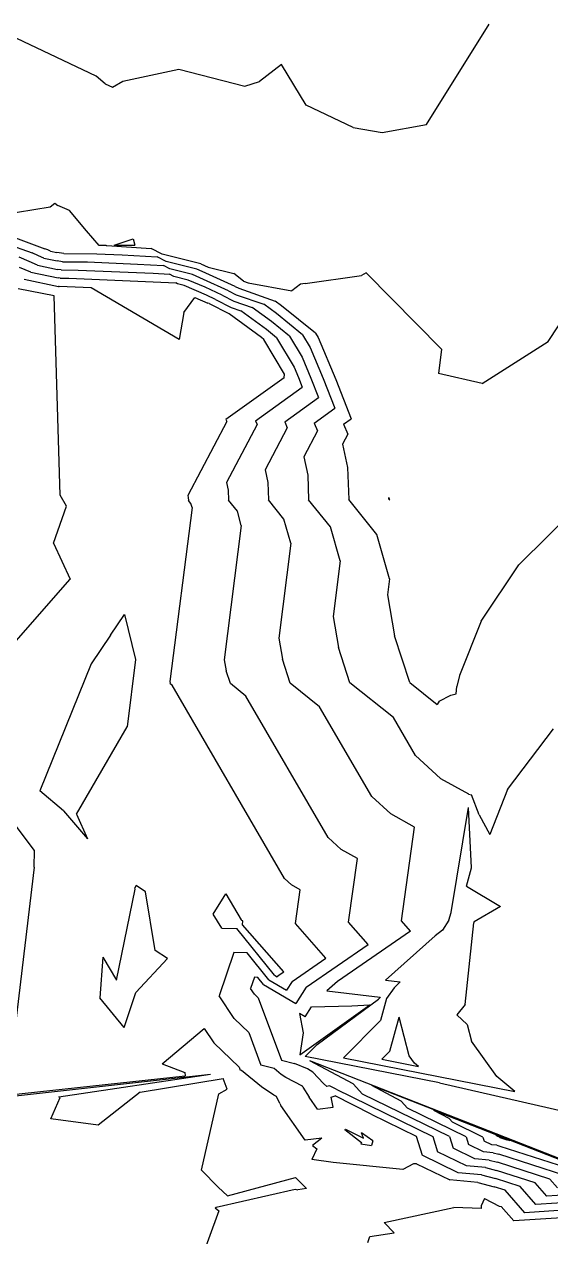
# Model space of a CAD drawing. Header units: metres. Extents: x -1120501 to 1198934, y -4928884 to 66998.
# Drawn here: x -570.5 to -509.7, y -336.7 to -196.8 of the extents above; entities that cross this region are included whole.
import ezdxf

# ---------------------------------------------------------------- set-up
doc = ezdxf.new("R2010")
doc.units = ezdxf.units.M
doc.layers.add('SURF2CONTOURS', color=7, linetype='Continuous', lineweight=0)

msp = doc.modelspace()

# ---------------------------------------------------------------- linework, layer by layer
at = {"color": 7, "lineweight": 0}
msp.add_circle((-684.64, 190.5), 66807.04, dxfattribs=at)
at = {"layer": 'SURF2CONTOURS', "color": 4, "linetype": 'Continuous', "lineweight": -3}
for p, q in [((-524.04, -208.34, 254), (-516.81, -196.78, 254)), ((-562.16, -202.79, 254), (-571.32, -198.42, 254)), ((-540.79, -201.43, 254), (-543.34, -203.4, 254)), ((-537.94, -206.13, 254), (-540.79, -201.43, 254)), ((-561.13, -203.67, 254), (-562.16, -202.79, 254)), ((-559.08, -203.35, 254), (-552.62, -201.97, 254)), ((-552.62, -201.97, 254), (-545.02, -203.93, 254)), ((-561.13, -203.67, 254), (-560.28, -204.05, 254)), ((-560.28, -204.05, 254), (-559.08, -203.35, 254)), ((-545.02, -203.93, 254), (-543.34, -203.4, 254)), ((-532.53, -208.71, 254), (-537.94, -206.13, 254)), ((-529.17, -209.29, 254), (-524.04, -208.34, 254)), ((-532.53, -208.71, 254), (-529.17, -209.29, 254)), ((-572.4, -221.1, 253), (-568.08, -222.68, 253)), ((-569.91, -224.17, 252), (-571.06, -223.66, 252)), ((-567.73, -222.83, 253), (-568.08, -222.68, 253)), ((-567.43, -222.96, 253), (-567.73, -222.83, 253)), ((-567.43, -222.96, 253), (-566.72, -223.11, 253)), ((-565.88, -223.23, 253), (-566.72, -223.11, 253)), ((-565.88, -223.23, 253), (-562.09, -223.27, 253)), ((-562.09, -223.27, 253), (-559.17, -223.39, 253)), ((-559.17, -223.39, 253), (-555.12, -223.64, 253)), ((-554.1, -224.16, 253), (-555.12, -223.64, 253)), ((-568.95, -224.58, 252), (-569.91, -224.17, 252)), ((-568.95, -224.58, 252), (-566.61, -225.07, 252)), ((-566.19, -225.13, 252), (-566.61, -225.07, 252)), ((-566.19, -225.13, 252), (-564.26, -225.15, 252)), ((-564.26, -225.15, 252), (-555.61, -225.52, 252)), ((-550.57, -225.04, 253), (-554.1, -224.16, 253)), ((-549.92, -225.32, 253), (-550.57, -225.04, 253)), ((-570.47, -226.2, 251), (-566.5, -227.03, 251)), ((-555.61, -225.52, 252), (-553.69, -225.64, 252)), ((-553.21, -225.88, 252), (-553.69, -225.64, 252)), ((-551.54, -226.3, 252), (-553.21, -225.88, 252)), ((-549.61, -227.13, 252), (-551.54, -226.3, 252)), ((-546.13, -227.04, 253), (-549.92, -225.32, 253)), ((-567.01, -228.11, 251), (-571.17, -227.31, 251)), ((-566.49, -227.03, 251), (-566.5, -227.03, 251)), ((-566.49, -227.03, 251), (-566.42, -227.03, 251)), ((-562.74, -227.19, 251), (-566.42, -227.03, 251)), ((-552.59, -233.16, 251), (-562.74, -227.19, 251)), ((-547.63, -228.03, 252), (-549.61, -227.13, 252)), ((-547.63, -228.03, 252), (-546.29, -228.72, 252)), ((-546.13, -227.04, 253), (-545.71, -227.25, 253)), ((-545.71, -227.25, 253), (-541.5, -228.74, 253)), ((-566.34, -251.13, 251), (-567.01, -228.11, 251)), ((-552.04, -230.06, 251), (-550.79, -228.3, 251)), ((-550.79, -228.3, 251), (-549.3, -228.95, 251)), ((-549.13, -229.02, 251), (-549.3, -228.95, 251)), ((-549.13, -229.02, 251), (-546.87, -230.18, 251)), ((-546.29, -228.72, 252), (-544.16, -229.47, 252)), ((-541.94, -231.1, 252), (-544.16, -229.47, 252)), ((-540.78, -229.27, 253), (-541.5, -228.74, 253)), ((-536.87, -232.43, 253), (-540.78, -229.27, 253)), ((-552.04, -230.06, 251), (-552.59, -233.16, 251)), ((-546.87, -230.18, 251), (-546.81, -230.21, 251)), ((-543.11, -232.93, 251), (-546.81, -230.21, 251)), ((-539.85, -232.79, 252), (-541.94, -231.1, 252)), ((-542.84, -233.15, 251), (-543.11, -232.93, 251)), ((-540.45, -237.15, 251), (-542.84, -233.15, 251)), ((-539.85, -232.79, 252), (-538.41, -235.21, 252)), ((-536.87, -232.43, 253), (-536.57, -232.93, 253)), ((-536.57, -232.93, 253), (-534.53, -237.76, 253)), ((-538.41, -235.21, 252), (-537.4, -237.61, 252)), ((-540.49, -237.58, 251), (-547.19, -242.41, 251)), ((-540.49, -237.58, 251), (-540.45, -237.15, 251)), ((-537.4, -237.61, 252), (-536.51, -239.87, 252)), ((-534.53, -237.76, 253), (-532.74, -242.31, 253)), ((-540.41, -242.68, 252), (-536.51, -239.87, 252)), ((-547.1, -242.62, 251), (-551.59, -251.17, 251)), ((-547.19, -242.41, 251), (-547.1, -242.62, 251)), ((-540.12, -243.35, 252), (-542.67, -248.2, 252)), ((-540.41, -242.68, 252), (-540.12, -243.35, 252)), ((-533.62, -242.95, 253), (-532.74, -242.31, 253)), ((-533.62, -242.95, 253), (-533.14, -244.07, 253)), ((-533.14, -244.07, 253), (-533.75, -245.23, 253)), ((-533.75, -245.23, 253), (-533.16, -247.95, 253)), ((-542.67, -248.2, 252), (-542.35, -249.68, 252)), ((-533.16, -247.95, 253), (-533.03, -251.62, 253)), ((-542.35, -249.68, 252), (-542.28, -251.68, 252)), ((-565.58, -252.4, 251), (-566.34, -251.13, 251)), ((-551.59, -251.17, 251), (-551.54, -251.41, 251)), ((-551.54, -251.41, 251), (-551.53, -251.74, 251)), ((-551.24, -252.09, 251), (-551.53, -251.74, 251)), ((-540.5, -253.88, 252), (-542.28, -251.68, 252)), ((-529.77, -255.66, 253), (-533.03, -251.62, 253)), ((-513.4, -259.16, 253), (-505.55, -251.37, 253)), ((-567.08, -256.67, 251), (-565.58, -252.4, 251)), ((-551.11, -252.55, 251), (-553.65, -272.63, 251)), ((-551.11, -252.55, 251), (-551.24, -252.09, 251)), ((-539.72, -256.66, 252), (-540.5, -253.88, 252)), ((-528.32, -260.78, 253), (-529.77, -255.66, 253)), ((-567.08, -256.67, 251), (-565.17, -260.82, 251)), ((-539.72, -256.66, 252), (-541.11, -267.64, 252)), ((-517.74, -265.67, 253), (-513.4, -259.16, 253)), ((-579.72, -277.4, 251), (-565.17, -260.82, 251)), ((-528.32, -260.78, 253), (-528.56, -262.64, 253)), ((-528.56, -262.64, 253), (-527.73, -267.35, 253)), ((-560.51, -267.29, 251), (-558.89, -264.88, 251)), ((-558.89, -264.88, 251), (-557.64, -270.1, 251)), ((-517.74, -265.67, 253), (-520.26, -271.94, 253)), ((-560.51, -267.29, 251), (-562.74, -270.59, 251)), ((-541.11, -267.64, 252), (-540.68, -270.06, 252)), ((-525.99, -272.75, 253), (-527.73, -267.35, 253)), ((-539.78, -272.84, 252), (-540.68, -270.06, 252)), ((-562.74, -270.59, 251), (-568.66, -285.24, 251)), ((-557.64, -270.1, 251), (-558.59, -277.86, 251)), ((-553.65, -272.63, 251), (-553.63, -272.77, 251)), ((-553.58, -272.92, 251), (-553.63, -272.77, 251)), ((-536.38, -275.55, 252), (-539.78, -272.84, 252)), ((-525.99, -272.75, 253), (-522.81, -275.29, 253)), ((-520.26, -271.94, 253), (-520.56, -273.19, 253)), ((-553.39, -273.07, 251), (-553.58, -272.92, 251)), ((-540.42, -295.38, 251), (-553.39, -273.07, 251)), ((-522.6, -274.89, 253), (-521.24, -274.21, 253)), ((-521.24, -274.21, 253), (-520.64, -274.05, 253)), ((-520.64, -274.05, 253), (-520.56, -273.19, 253)), ((-530.37, -285.9, 252), (-536.38, -275.55, 252)), ((-522.6, -274.89, 253), (-522.81, -275.29, 253)), ((-564.45, -287.96, 251), (-558.59, -277.86, 251)), ((-569.27, -292.15, 251), (-575.88, -283.48, 251)), ((-565.93, -287.55, 251), (-568.66, -285.24, 251)), ((-528.15, -287.92, 252), (-530.37, -285.9, 252)), ((-565.93, -287.55, 251), (-563.18, -290.8, 251)), ((-564.45, -287.96, 251), (-563.18, -290.8, 251)), ((-525.43, -289.44, 252), (-528.15, -287.92, 252)), ((-526.93, -300.26, 252), (-525.43, -289.44, 252)), ((-569.31, -294.05, 251), (-569.27, -292.15, 251)), ((-569.31, -294.05, 251), (-571.48, -312.15, 251)), ((-539.62, -296.11, 251), (-540.42, -295.38, 251)), ((-538.64, -296.66, 251), (-539.62, -296.11, 251)), ((-539.18, -300.57, 251), (-538.64, -296.66, 251)), ((-535.65, -304.56, 251), (-539.18, -300.57, 251)), ((-525.89, -301.44, 252), (-526.93, -300.26, 252)), ((-525.89, -301.44, 252), (-534.33, -307.25, 252)), ((-546.28, -303.92, 251), (-547.99, -308.9, 251)), ((-544.73, -303.95, 251), (-546.28, -303.92, 251)), ((-542.23, -307.05, 251), (-544.73, -303.95, 251)), ((-539.54, -307.24, 251), (-535.65, -304.56, 251)), ((-542.23, -307.05, 251), (-540.2, -308.26, 251)), ((-539.54, -307.24, 251), (-540.2, -308.26, 251)), ((-534.33, -307.25, 252), (-535.54, -308.32, 252)), ((-546.25, -311.54, 251), (-547.99, -308.9, 251)), ((-535.54, -308.32, 252), (-529.4, -309.07, 252)), ((-529.58, -309.31, 252), (-529.45, -309.12, 252)), ((-529.4, -309.07, 252), (-529.45, -309.12, 252)), ((-538.67, -315.7, 252), (-530.59, -309.93, 252)), ((-538.06, -311.33, 252), (-537.32, -310.19, 252)), ((-537.32, -310.19, 252), (-532.66, -310.05, 252)), ((-536.68, -314.53, 252), (-529.58, -309.31, 252)), ((-532.66, -310.05, 252), (-530.59, -309.93, 252)), ((-546.25, -311.54, 251), (-544.57, -313.14, 251)), ((-538.06, -311.33, 252), (-538.71, -310.94, 252)), ((-538.71, -310.94, 252), (-538.29, -313.16, 252)), ((-528.29, -315.31, 253), (-527.21, -311.35, 253)), ((-526.05, -315.82, 253), (-527.21, -311.35, 253)), ((-544.57, -313.14, 251), (-543.17, -316.91, 251)), ((-538.29, -313.16, 252), (-538.67, -315.7, 252)), ((-536.68, -314.53, 252), (-538.05, -315.9, 252)), ((-522.56, -318.94, 252), (-538.05, -315.9, 252)), ((-529.21, -316.23, 253), (-528.29, -315.31, 253)), ((-529.21, -316.23, 253), (-524.98, -317.06, 253)), ((-525.42, -316.69, 253), (-526.05, -315.82, 253)), ((-541.64, -317.31, 251), (-543.17, -316.91, 251)), ((-540.81, -318, 251), (-541.64, -317.31, 251)), ((-477.15, -340.08, 252), (-537.53, -316.41, 252)), ((-532.5, -319.05, 252), (-537.53, -316.41, 252)), ((-524.98, -317.06, 253), (-525.42, -316.69, 253)), ((-540.28, -318.35, 251), (-540.81, -318, 251)), ((-538.37, -319.33, 251), (-540.28, -318.35, 251)), ((-522.56, -318.94, 252), (-500.99, -323.9, 252)), ((-538.31, -319.46, 251), (-538.37, -319.33, 251)), ((-538.31, -319.46, 251), (-537.61, -320.61, 251)), ((-532.5, -319.05, 252), (-531.44, -320.25, 252)), ((-521.39, -325.15, 252), (-531.44, -320.25, 252)), ((-536.64, -321.99, 251), (-537.61, -320.61, 251)), ((-536.64, -321.99, 251), (-534.81, -321.77, 251)), ((-535.05, -320.59, 251), (-534.58, -320.46, 251)), ((-534.81, -321.77, 251), (-535.05, -320.59, 251)), ((-530.42, -322.58, 251), (-534.58, -320.46, 251)), ((-530.42, -322.58, 251), (-525.25, -325.1, 251)), ((-501.99, -330.44, 253), (-523.21, -322.13, 253)), ((-521.45, -323.05, 253), (-523.21, -322.13, 253)), ((-521.45, -323.05, 253), (-521.07, -323.48, 253)), ((-533.46, -324.35, 251), (-533.41, -324.3, 251)), ((-533.46, -324.35, 251), (-531.56, -325.85, 251)), ((-533.41, -324.3, 251), (-531.33, -325.35, 251)), ((-517.54, -325.2, 253), (-521.07, -323.48, 253)), ((-531.56, -325.85, 251), (-531.64, -326, 251)), ((-531.64, -326, 251), (-530.41, -326.18, 251)), ((-530.23, -325.64, 251), (-531.56, -324.7, 251)), ((-531.33, -325.35, 251), (-531.56, -324.7, 251)), ((-530.23, -325.64, 251), (-530.41, -326.18, 251)), ((-525.25, -325.1, 251), (-524.57, -327.31, 251)), ((-521.39, -325.15, 252), (-520.98, -326.49, 252)), ((-517.54, -325.2, 253), (-517.4, -325.67, 253)), ((-516.51, -326.1, 253), (-517.4, -325.67, 253)), ((-520.41, -329.33, 251), (-524.57, -327.31, 251)), ((-518.46, -327.71, 252), (-520.98, -326.49, 252)), ((-515.93, -326.15, 253), (-516.51, -326.1, 253)), ((-515.93, -326.15, 253), (-515.59, -326.24, 253)), ((-515.59, -326.24, 253), (-506.93, -329.03, 253)), ((-516.81, -327.87, 252), (-518.46, -327.71, 252)), ((-516.81, -327.87, 252), (-515.85, -328.12, 252)), ((-509.81, -330.06, 252), (-515.85, -328.12, 252)), ((-517.7, -329.58, 251), (-520.41, -329.33, 251)), ((-517.7, -329.58, 251), (-516.1, -329.99, 251)), ((-513.24, -330.91, 251), (-516.1, -329.99, 251)), ((-508.92, -331.08, 252), (-509.81, -330.06, 252)), ((-511.44, -332.98, 251), (-513.24, -330.91, 251)), ((-517.36, -332.3, 250), (-517.74, -333.15, 250)), ((-517.36, -332.3, 250), (-515.67, -333.19, 250)), ((-506.27, -332.64, 251), (-511.44, -332.98, 251)), ((-528.95, -335.07, 250), (-520.9, -333.32, 250)), ((-517.73, -333.44, 250), (-520.9, -333.32, 250)), ((-517.74, -333.15, 250), (-517.73, -333.44, 250)), ((-515.67, -333.19, 250), (-515.42, -333.21, 250)), ((-515.42, -333.21, 250), (-513.96, -334.89, 250)), ((-506.16, -334.37, 250), (-513.96, -334.89, 250)), ((-528.95, -335.07, 250), (-527.77, -336.26, 250)), ((-530.81, -337.37, 250), (-530.59, -336.67, 250)), ((-530.59, -336.67, 250), (-527.77, -336.26, 250))]:
    msp.add_line(p, q, dxfattribs=at)
at = {"layer": 'SURF2CONTOURS', "color": 2, "linetype": 'Continuous', "lineweight": -3}
for p, q in [((-573.11, -218.77, 253.5), (-567.46, -217.86, 253.5)), ((-567.46, -217.86, 253.5), (-566.92, -217.41, 253.5)), ((-566.92, -217.41, 253.5), (-566.59, -217.69, 253.5)), ((-565.26, -218.28, 253.5), (-566.59, -217.69, 253.5)), ((-563.29, -220.63, 253.5), (-565.26, -218.28, 253.5)), ((-561.81, -222.3, 253.5), (-563.29, -220.63, 253.5)), ((-572.58, -222.07, 252.5), (-569.57, -223.17, 252.5)), ((-561.31, -222.32, 253.5), (-561.81, -222.3, 253.5)), ((-561.01, -222.33, 253.5), (-561.31, -222.32, 253.5)), ((-561.01, -222.33, 253.5), (-560.95, -222.33, 253.5)), ((-560.95, -222.33, 253.5), (-555.83, -222.65, 253.5)), ((-560.1, -222.28, 253.5), (-557.91, -221.53, 253.5)), ((-560.1, -222.28, 253.5), (-557.69, -222.26, 253.5)), ((-557.91, -221.53, 253.5), (-557.69, -222.26, 253.5)), ((-568.82, -223.5, 252.5), (-569.57, -223.17, 252.5)), ((-568.19, -223.77, 252.5), (-568.82, -223.5, 252.5)), ((-568.19, -223.77, 252.5), (-566.66, -224.09, 252.5)), ((-554.55, -223.3, 253.5), (-555.83, -222.65, 253.5)), ((-550.09, -224.41, 253.5), (-554.55, -223.3, 253.5)), ((-569.71, -225.39, 251.5), (-571.01, -224.84, 251.5)), ((-566.04, -224.18, 252.5), (-566.66, -224.09, 252.5)), ((-566.04, -224.18, 252.5), (-563.17, -224.21, 252.5)), ((-563.17, -224.21, 252.5), (-557.39, -224.46, 252.5)), ((-557.39, -224.46, 252.5), (-554.41, -224.64, 252.5)), ((-553.66, -225.02, 252.5), (-554.41, -224.64, 252.5)), ((-551.06, -225.67, 252.5), (-553.66, -225.02, 252.5)), ((-550.08, -224.41, 253.5), (-550.09, -224.41, 253.5)), ((-550.08, -224.41, 253.5), (-549.23, -224.8, 253.5)), ((-549.23, -224.8, 253.5), (-546.27, -225.53, 253.5)), ((-569.71, -225.39, 251.5), (-566.56, -226.05, 251.5)), ((-566.34, -226.08, 251.5), (-566.56, -226.05, 251.5)), ((-566.34, -226.08, 251.5), (-565.34, -226.09, 251.5)), ((-565.34, -226.09, 251.5), (-553.83, -226.58, 251.5)), ((-553.83, -226.58, 251.5), (-552.98, -226.64, 251.5)), ((-552.77, -226.74, 251.5), (-552.98, -226.64, 251.5)), ((-549.77, -226.23, 252.5), (-551.06, -225.67, 252.5)), ((-546.88, -227.53, 252.5), (-549.77, -226.23, 252.5)), ((-545.18, -226.42, 253.5), (-546.27, -225.53, 253.5)), ((-545.18, -226.42, 253.5), (-544.62, -226.63, 253.5)), ((-544.62, -226.63, 253.5), (-539.59, -227.56, 253.5)), ((-538.06, -226.68, 253.5), (-538.59, -226.79, 253.5)), ((-538.06, -226.68, 253.5), (-531.56, -225.79, 253.5)), ((-531.03, -225.48, 253.5), (-531.56, -225.79, 253.5)), ((-522.33, -234.27, 253.5), (-531.03, -225.48, 253.5)), ((-552.02, -226.93, 251.5), (-552.77, -226.74, 251.5)), ((-549.45, -228.04, 251.5), (-552.02, -226.93, 251.5)), ((-548.38, -228.53, 251.5), (-549.45, -228.04, 251.5)), ((-546.88, -227.53, 252.5), (-546, -227.99, 252.5)), ((-546, -227.99, 252.5), (-542.83, -229.1, 252.5)), ((-538.59, -226.79, 253.5), (-539.59, -227.56, 253.5)), ((-510.01, -233.4, 253.5), (-506.13, -227.48, 253.5)), ((-548.38, -228.53, 251.5), (-546.58, -229.45, 251.5)), ((-546.58, -229.45, 251.5), (-545.48, -229.84, 251.5)), ((-541.36, -230.18, 252.5), (-542.83, -229.1, 252.5)), ((-542.53, -232.01, 251.5), (-545.48, -229.84, 251.5)), ((-538.36, -232.61, 252.5), (-541.36, -230.18, 252.5)), ((-541.35, -232.97, 251.5), (-542.53, -232.01, 251.5)), ((-541.35, -232.97, 251.5), (-539.33, -236.35, 251.5)), ((-538.36, -232.61, 252.5), (-537.49, -234.07, 252.5)), ((-517.64, -238.23, 253.5), (-510.01, -233.4, 253.5)), ((-537.49, -234.07, 252.5), (-535.96, -237.68, 252.5)), ((-522.33, -234.27, 253.5), (-522.66, -237.07, 253.5)), ((-539.33, -236.35, 251.5), (-538.83, -237.53, 251.5)), ((-538.83, -237.53, 251.5), (-538.39, -238.65, 251.5)), ((-535.96, -237.68, 252.5), (-534.62, -241.09, 252.5)), ((-517.64, -238.23, 253.5), (-522.66, -237.07, 253.5)), ((-543.8, -242.55, 251.5), (-538.39, -238.65, 251.5)), ((-537.02, -242.81, 252.5), (-534.62, -241.09, 252.5)), ((-543.61, -242.99, 251.5), (-547.13, -249.68, 251.5)), ((-543.8, -242.55, 251.5), (-543.61, -242.99, 251.5)), ((-537.02, -242.81, 252.5), (-536.63, -243.71, 252.5)), ((-536.63, -243.71, 252.5), (-538.21, -246.72, 252.5)), ((-538.21, -246.72, 252.5), (-537.76, -248.81, 252.5)), ((-537.76, -248.81, 252.5), (-537.65, -251.65, 252.5)), ((-547.13, -249.68, 251.5), (-546.95, -250.54, 251.5)), ((-546.95, -250.54, 251.5), (-546.9, -251.71, 251.5)), ((-545.87, -252.99, 251.5), (-546.9, -251.71, 251.5)), ((-535.14, -254.77, 252.5), (-537.65, -251.65, 252.5)), ((-528.38, -251.51, 253.5), (-528.41, -251.38, 253.5)), ((-528.4, -251.59, 253.5), (-528.41, -251.38, 253.5)), ((-528.4, -251.59, 253.5), (-528.34, -251.66, 253.5)), ((-528.29, -251.62, 253.5), (-528.38, -251.51, 253.5)), ((-528.35, -251.65, 253.5), (-528.29, -251.62, 253.5)), ((-528.34, -251.66, 253.5), (-528.35, -251.65, 253.5)), ((-545.42, -254.61, 251.5), (-545.87, -252.99, 251.5)), ((-545.42, -254.61, 251.5), (-547.38, -270.14, 251.5)), ((-534.02, -258.72, 252.5), (-535.14, -254.77, 252.5)), ((-534.02, -258.72, 252.5), (-534.83, -265.14, 252.5)), ((-534.83, -265.14, 252.5), (-534.21, -268.71, 252.5)), ((-532.89, -272.79, 252.5), (-534.21, -268.71, 252.5)), ((-547.38, -270.14, 251.5), (-547.16, -271.41, 251.5)), ((-546.68, -272.88, 251.5), (-547.16, -271.41, 251.5)), ((-527.88, -276.79, 252.5), (-532.89, -272.79, 252.5)), ((-544.89, -274.31, 251.5), (-546.68, -272.88, 251.5)), ((-535.39, -290.64, 251.5), (-544.89, -274.31, 251.5)), ((-525.34, -281.16, 252.5), (-527.88, -276.79, 252.5)), ((-514.71, -285.1, 252.5), (-509.4, -278.1, 252.5)), ((-522.42, -283.82, 252.5), (-525.34, -281.16, 252.5)), ((-522.42, -283.82, 252.5), (-519.22, -285.61, 252.5)), ((-514.71, -285.1, 252.5), (-516.74, -290.27, 252.5)), ((-519.2, -285.65, 252.5), (-519.22, -285.61, 252.5)), ((-519.2, -285.65, 252.5), (-518.87, -285.7, 252.5)), ((-517.97, -288.03, 252.5), (-518.87, -285.7, 252.5)), ((-521.22, -299.28, 252.5), (-519.2, -287.17, 252.5)), ((-518.88, -294.15, 252.5), (-519.2, -287.17, 252.5)), ((-517.97, -288.03, 252.5), (-516.74, -290.27, 252.5)), ((-533.89, -292.02, 251.5), (-535.39, -290.64, 251.5)), ((-532.03, -293.05, 251.5), (-533.89, -292.02, 251.5)), ((-533.06, -300.41, 251.5), (-532.03, -293.05, 251.5)), ((-519.42, -296.25, 252.5), (-518.88, -294.15, 252.5)), ((-559.81, -307.09, 250.5), (-557.66, -296.6, 250.5)), ((-557.55, -296.17, 250.5), (-557.72, -296.46, 250.5)), ((-557.66, -296.6, 250.5), (-557.72, -296.46, 250.5)), ((-556.49, -296.91, 250.5), (-557.55, -296.17, 250.5)), ((-519.42, -296.25, 252.5), (-515.52, -298.59, 252.5)), ((-555.36, -303.69, 250.5), (-556.49, -296.91, 250.5)), ((-548.65, -299.47, 250.5), (-547.19, -297.13, 250.5)), ((-547.19, -297.13, 250.5), (-545.45, -300.12, 250.5)), ((-521.48, -300.19, 252.5), (-521.22, -299.28, 252.5)), ((-515.52, -298.59, 252.5), (-518.55, -300.37, 252.5)), ((-547.65, -301.09, 250.5), (-548.65, -299.47, 250.5)), ((-545.35, -300.21, 250.5), (-545.45, -300.12, 250.5)), ((-545.24, -300.27, 250.5), (-545.35, -300.21, 250.5)), ((-545.3, -300.73, 250.5), (-545.24, -300.27, 250.5)), ((-540.53, -306.13, 250.5), (-545.3, -300.73, 250.5)), ((-530.77, -303, 251.5), (-533.06, -300.41, 251.5)), ((-521.48, -300.19, 252.5), (-522.21, -301.34, 252.5)), ((-519.59, -309.89, 252.5), (-518.61, -300.48, 252.5)), ((-518.61, -300.41, 252.5), (-518.55, -300.37, 252.5)), ((-518.61, -300.41, 252.5), (-518.61, -300.48, 252.5)), ((-547.65, -301.09, 250.5), (-545.95, -301.12, 250.5)), ((-541.59, -306.53, 250.5), (-545.95, -301.12, 250.5)), ((-528.79, -307.08, 252.5), (-523.04, -301.99, 252.5)), ((-522.21, -301.34, 252.5), (-523.04, -301.99, 252.5)), ((-537.92, -307.92, 251.5), (-530.77, -303, 251.5)), ((-561.39, -304.44, 250.5), (-561.74, -309.13, 250.5)), ((-561.39, -304.44, 250.5), (-559.81, -307.09, 250.5)), ((-553.92, -304.59, 250.5), (-557.58, -308.52, 250.5)), ((-553.92, -304.59, 250.5), (-555.36, -303.69, 250.5)), ((-541.16, -306.56, 250.5), (-540.53, -306.13, 250.5)), ((-543.91, -306.77, 251.5), (-544.35, -308.05, 251.5)), ((-543.51, -306.78, 251.5), (-543.91, -306.77, 251.5)), ((-542.87, -307.58, 251.5), (-543.51, -306.78, 251.5)), ((-542.87, -307.58, 251.5), (-539.13, -309.79, 251.5)), ((-541.59, -306.53, 250.5), (-541.27, -306.72, 250.5)), ((-541.16, -306.56, 250.5), (-541.27, -306.72, 250.5)), ((-528.79, -307.08, 252.5), (-527.08, -307.29, 252.5)), ((-527.08, -307.29, 252.5), (-527.8, -307.99, 252.5)), ((-558.95, -312.55, 250.5), (-561.74, -309.13, 250.5)), ((-558.95, -312.55, 250.5), (-557.58, -308.52, 250.5)), ((-543.9, -308.73, 251.5), (-544.35, -308.05, 251.5)), ((-543.9, -308.73, 251.5), (-543.47, -309.14, 251.5)), ((-543.47, -309.14, 251.5), (-540.8, -316.33, 251.5)), ((-537.92, -307.92, 251.5), (-539.13, -309.79, 251.5)), ((-528.65, -309.22, 252.5), (-529.35, -311.77, 252.5)), ((-527.8, -307.99, 252.5), (-528.65, -309.22, 252.5)), ((-519.59, -309.89, 252.5), (-520.56, -311.08, 252.5)), ((-533.63, -316.07, 252.5), (-529.35, -311.77, 252.5)), ((-520.56, -311.08, 252.5), (-519.35, -312.22, 252.5)), ((-554.57, -316.76, 250.5), (-549.7, -312.67, 250.5)), ((-549.7, -312.67, 250.5), (-548.6, -314.34, 250.5)), ((-519.35, -312.22, 252.5), (-518.86, -314.14, 252.5)), ((-548.6, -314.34, 250.5), (-545.67, -317.14, 250.5)), ((-515.93, -318.23, 252.5), (-518.86, -314.14, 252.5)), ((-533.63, -316.07, 252.5), (-513.87, -319.94, 252.5)), ((-554.57, -316.76, 250.5), (-551.95, -317.74, 250.5)), ((-545.67, -317.14, 250.5), (-545.54, -317.48, 250.5)), ((-545.4, -317.52, 250.5), (-545.54, -317.48, 250.5)), ((-543.09, -319.42, 250.5), (-545.4, -317.52, 250.5)), ((-540.8, -316.33, 251.5), (-539.29, -316.73, 251.5)), ((-537.77, -317.34, 251.5), (-539.29, -316.73, 251.5)), ((-537.18, -317.71, 251.5), (-537.77, -317.34, 251.5)), ((-608.81, -324.3, 250.5), (-551.88, -318.13, 250.5)), ((-607.92, -324.49, 250.5), (-548.97, -317.93, 250.5)), ((-566.48, -320.57, 250.5), (-548.97, -317.93, 250.5)), ((-557.09, -320.01, 250.5), (-547.53, -318.45, 250.5)), ((-551.95, -317.74, 250.5), (-551.88, -318.13, 250.5)), ((-547.06, -319.66, 250.5), (-547.53, -318.45, 250.5)), ((-537.18, -317.71, 251.5), (-535.95, -319.03, 251.5)), ((-535.95, -319.03, 251.5), (-535.57, -319.37, 251.5)), ((-513.87, -319.94, 252.5), (-515.93, -318.23, 252.5)), ((-557.09, -320.01, 250.5), (-561.95, -323.83, 250.5)), ((-550.02, -329.01, 250.5), (-548.02, -320.23, 250.5)), ((-548.02, -320.23, 250.5), (-547.06, -319.66, 250.5)), ((-541.65, -320.38, 250.5), (-543.09, -319.42, 250.5)), ((-541.37, -320.53, 250.5), (-541.65, -320.38, 250.5)), ((-535.26, -319.29, 251.5), (-535.57, -319.37, 251.5)), ((-534.47, -319.68, 251.5), (-535.26, -319.29, 251.5)), ((-534.47, -319.68, 251.5), (-523.32, -325.13, 251.5)), ((-489.57, -335.26, 252.5), (-530.37, -319.27, 252.5)), ((-526.97, -321.05, 252.5), (-530.37, -319.27, 252.5)), ((-567.41, -323.09, 250.5), (-566.31, -320.64, 250.5)), ((-566.31, -320.64, 250.5), (-566.48, -320.57, 250.5)), ((-540.99, -321.34, 250.5), (-541.37, -320.53, 250.5)), ((-540.99, -321.34, 250.5), (-540.86, -321.56, 250.5)), ((-538.07, -325.56, 250.5), (-540.86, -321.56, 250.5)), ((-526.97, -321.05, 252.5), (-526.25, -321.86, 252.5)), ((-561.95, -323.83, 250.5), (-567.41, -323.09, 250.5)), ((-519.47, -325.17, 252.5), (-526.25, -321.86, 252.5)), ((-536.13, -325.33, 250.5), (-538.07, -325.56, 250.5)), ((-536.13, -325.33, 250.5), (-537.22, -326.18, 250.5)), ((-523.32, -325.13, 251.5), (-522.77, -326.9, 251.5)), ((-519.47, -325.17, 252.5), (-519.19, -326.08, 252.5)), ((-514.41, -325.63, 253.5), (-516.05, -324.98, 253.5)), ((-515.92, -325.06, 253.5), (-516.05, -324.98, 253.5)), ((-515.92, -325.06, 253.5), (-515.89, -325.09, 253.5)), ((-515.62, -325.22, 253.5), (-515.89, -325.09, 253.5)), ((-515.62, -325.22, 253.5), (-515.6, -325.26, 253.5)), ((-515.54, -325.29, 253.5), (-515.6, -325.26, 253.5)), ((-515.49, -325.3, 253.5), (-515.54, -325.29, 253.5)), ((-515.49, -325.3, 253.5), (-515.46, -325.3, 253.5)), ((-515.46, -325.3, 253.5), (-514.79, -325.52, 253.5)), ((-514.41, -325.63, 253.5), (-514.79, -325.52, 253.5)), ((-536.72, -326.58, 250.5), (-537.29, -327.79, 250.5)), ((-537.22, -326.18, 250.5), (-536.72, -326.58, 250.5)), ((-519.43, -328.52, 251.5), (-522.77, -326.9, 251.5)), ((-517.49, -326.91, 252.5), (-519.19, -326.08, 252.5)), ((-516.37, -327.01, 252.5), (-517.49, -326.91, 252.5)), ((-516.37, -327.01, 252.5), (-515.72, -327.18, 252.5)), ((-508.09, -329.63, 252.5), (-515.72, -327.18, 252.5)), ((-534.81, -328.15, 250.5), (-537.29, -327.79, 250.5)), ((-526.8, -328.96, 250.5), (-534.81, -328.15, 250.5)), ((-525.57, -328.31, 250.5), (-526.8, -328.96, 250.5)), ((-525.21, -328.28, 250.5), (-525.57, -328.31, 250.5)), ((-525.21, -328.28, 250.5), (-521.38, -330.14, 250.5)), ((-517.26, -328.72, 251.5), (-519.43, -328.52, 251.5)), ((-517.26, -328.72, 251.5), (-515.97, -329.06, 251.5)), ((-548.09, -330.98, 250.5), (-550.02, -329.01, 250.5)), ((-547.03, -331.98, 250.5), (-539.15, -329.86, 250.5)), ((-537.88, -331.15, 250.5), (-539.15, -329.86, 250.5)), ((-518.14, -330.44, 250.5), (-521.38, -330.14, 250.5)), ((-511.52, -330.49, 251.5), (-515.97, -329.06, 251.5)), ((-548.33, -333.31, 250.5), (-539.21, -331.2, 250.5)), ((-548.09, -330.98, 250.5), (-547.03, -331.98, 250.5)), ((-539.21, -331.2, 250.5), (-538.89, -331.29, 250.5)), ((-537.88, -331.15, 250.5), (-538.89, -331.29, 250.5)), ((-518.14, -330.44, 250.5), (-516.23, -330.93, 250.5)), ((-514.96, -331.34, 250.5), (-516.23, -330.93, 250.5)), ((-512.7, -333.94, 250.5), (-514.96, -331.34, 250.5)), ((-510.18, -332.03, 251.5), (-511.52, -330.49, 251.5)), ((-506.32, -331.78, 251.5), (-510.18, -332.03, 251.5)), ((-548, -333.7, 250.5), (-550.81, -341.41, 250.5)), ((-548.43, -333.38, 250.5), (-548.33, -333.31, 250.5)), ((-548.43, -333.38, 250.5), (-548, -333.7, 250.5)), ((-506.21, -333.51, 250.5), (-512.7, -333.94, 250.5))]:
    msp.add_line(p, q, dxfattribs=at)

doc.saveas('drawing.dxf')
